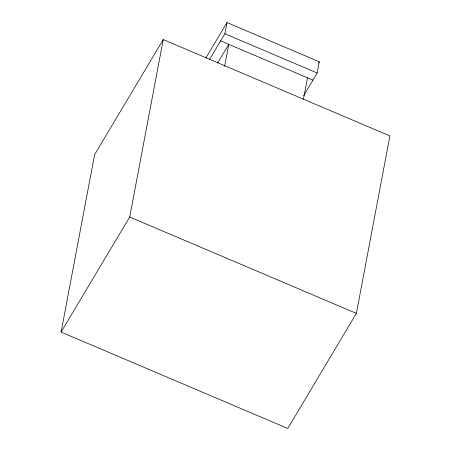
<?xml version="1.0" encoding="UTF-8"?>
<svg xmlns="http://www.w3.org/2000/svg" width="451" height="451" viewBox="0 0 451 451"><rect width="100%" height="100%" fill="white"/><g stroke="black" fill="none" stroke-linecap="round" stroke-linejoin="round"><path stroke-width="0.68" d="M61.094 332.077L94.62 154.637L163.245 39.57L389.906 135.943L356.38 313.383L287.755 428.45L61.094 332.077L129.719 217.01L163.245 39.57M209.495 59.555L224.88 33.757L227 22.55L319.291 61.793L317.171 73L303.585 95.781M224.621 66.331L228.775 44.345L217.619 63.055M303.467 99.113L307.492 77.82M205.842 58.027L227 22.55M318.575 62.993L319.291 61.793M224.88 33.757L317.171 73M220.629 40.883L312.921 80.126M129.719 217.01L356.38 313.383"/></g></svg>
